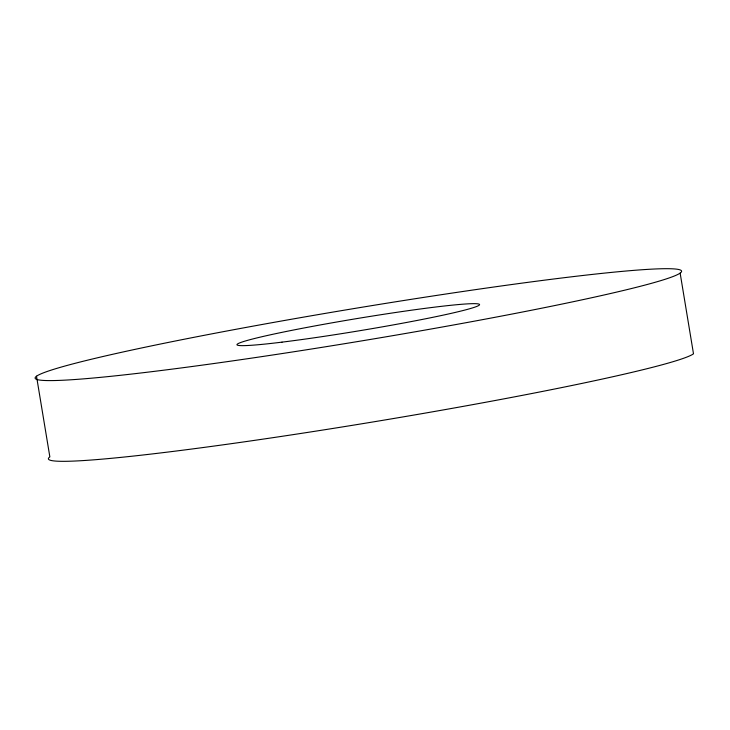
<?xml version="1.0" encoding="UTF-8"?>
<svg xmlns="http://www.w3.org/2000/svg" width="730" height="730" viewBox="0 0 730 730"><rect width="100%" height="100%" fill="white"/><g stroke="black" fill="none" stroke-linecap="round" stroke-linejoin="round"><path stroke-width="1.09" d="M680.141 273.102A327.679 16.58 -9.4 0 1 170.765 369.298A327.679 16.58 -9.4 0 1 224.055 331.529A327.679 16.58 -9.4 0 1 680.141 273.102L693.5 353.822A327.679 16.58 -9.4 0 1 340.91 427.169A327.679 16.58 -9.4 0 1 49.859 456.898L36.5 376.178M281.999 342.142A122.877 6.214 -9.4 0 0 478.05 305.861A122.877 6.214 -9.4 0 0 314.904 325.927A122.877 6.214 -9.4 0 0 281.999 342.142"/></g></svg>
